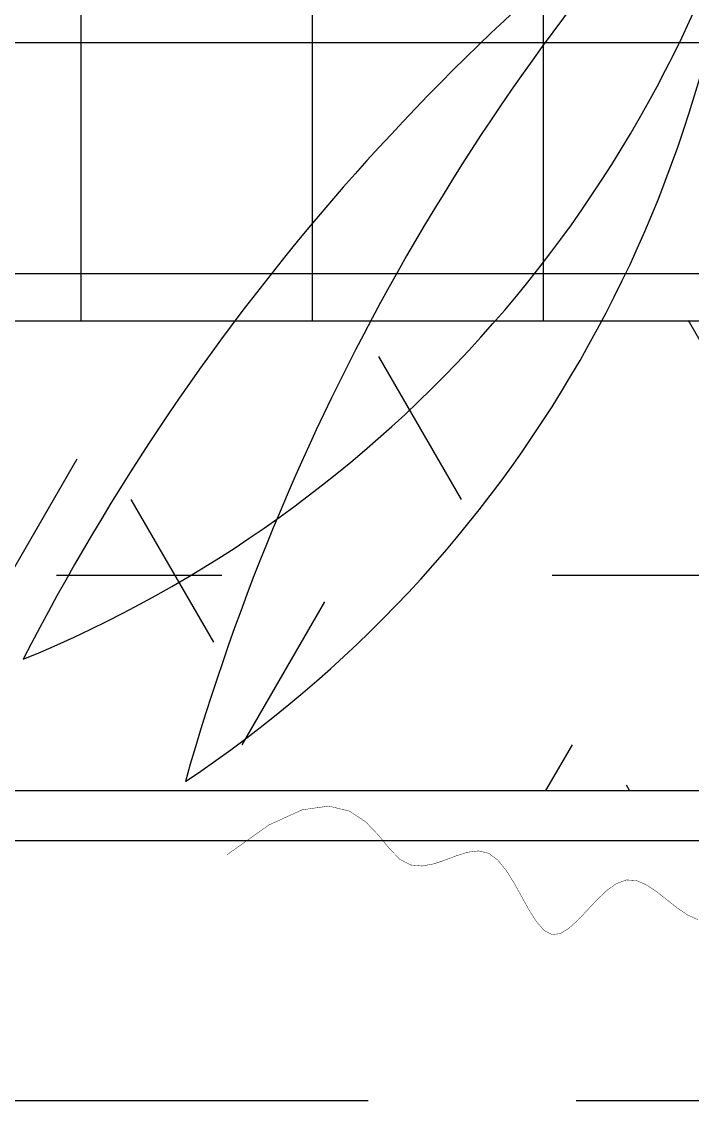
# Model space of a CAD drawing. Extents: x 941299 to 942979, y 2579300 to 2579597.
# Drawn here: x 942324.75 to 942327.98, y 2579400.63 to 2579405.82 of the extents above; entities that cross this region are included whole.
import ezdxf

# ---------------------------------------------------------------- set-up
doc = ezdxf.new("R2010")
doc.units = 0
doc.linetypes.add('HIDDEN', pattern=[0.375, 0.25, -0.125])
for name, color, linetype in [('fz', 7, 'CONTINUOUS'), ('尺寸标注', 2, 'CONTINUOUS'), ('绿化工程', 3, 'CONTINUOUS'), ('路缘石', 37, 'CONTINUOUS')]:
    doc.layers.add(name, color=color, linetype=linetype)

# ---------------------------------------------------------------- blocks, each defined once
blk = doc.blocks.new('xygr')
at = {"layer": '绿化工程', "color": 3, "const_width": 0.00216}
blk.add_lwpolyline([(-2.5737, -5.0688), (-2.3728, -4.9258), (-2.2119, -4.8523), (-2.0848, -4.8344), (-1.9854, -4.8582), (-1.9075, -4.9097), (-1.8451, -4.9749), (-1.7918, -5.0401), (-1.7417, -5.0912), (-1.6897, -5.1177), (-1.6355, -5.1226), (-1.5801, -5.1125), (-1.5243, -5.0937), (-1.4691, -5.0727), (-1.4154, -5.056), (-1.3641, -5.05), (-1.3161, -5.0612), (-1.272, -5.0939), (-1.2313, -5.1439), (-1.1932, -5.2049), (-1.1568, -5.2704), (-1.1214, -5.3343), (-1.086, -5.3902), (-1.05, -5.4316), (-1.0125, -5.4524), (-0.9729, -5.4482), (-0.9312, -5.4233), (-0.8877, -5.3838), (-0.8427, -5.3362), (-0.7965, -5.2867), (-0.7493, -5.2415), (-0.7014, -5.207), (-0.6531, -5.1894), (-0.6047, -5.193), (-0.556, -5.2141), (-0.5071, -5.2469), (-0.4581, -5.2857), (-0.4087, -5.3247), (-0.3592, -5.3583), (-0.3093, -5.3806)], dxfattribs=at)
at = {"layer": '绿化工程', "color": 3}
for centre, radius, start, end in [((8.0036, -7.7631), 11.1998, 136.08793, 164.21146), ((6.4184, -9.2286), 11.1998, 124.78545, 152.90898), ((-6.1387, 0.3388), 6.0722, 303.65329, 356.48943), ((-5.8617, 1.4879), 6.0722, 292.35081, 345.18695)]:
    blk.add_arc(centre, radius, start, end, dxfattribs=at)

msp = doc.modelspace()

# ---------------------------------------------------------------- hatches: boundary and pattern name
at = {"layer": '绿化工程'}
h = msp.add_hatch(dxfattribs=at)
h.set_pattern_fill('ANSI37', color=9, scale=0.35, angle=45, style=0)
h.set_pattern_definition([(90, (426.2033, 0), (-1.11125, 1e-16), []), (180, (426.2033, 0), (-1e-16, -1.11125), [])])
h.paths.add_polyline_path([(942272.9167, 2579409.38137), (942272.9167, 2579404.38137), (942335.4167, 2579404.38137), (942335.4167, 2579409.38137)])
h = msp.add_hatch(dxfattribs=at)
h.set_pattern_fill('HEX', color=9, scale=0.25, style=0)
h.set_pattern_definition([(0, (0, 0), (0, 1.374815), [0.79375, -1.5875]), (120, (0, 0), (-1.1906247155, -0.6874075), [0.79375, -1.5875]), (60, (0.7937, 0), (-1.1906247155, 0.6874075), [0.79375, -1.5875])])
h.paths.add_polyline_path([(942272.9167, 2579402.12137), (942272.9167, 2579404.38137), (942335.4167, 2579404.38137), (942335.4167, 2579402.12137)])

# ---------------------------------------------------------------- linework, layer by layer
at = {"layer": 'fz', "color": 8}
msp.add_line((942210.4167, 2579404.38137), (942510.4167, 2579404.38137), dxfattribs=at)
at = {"layer": 'fz'}
msp.add_line((942210.4167, 2579401.88137), (942510.4167, 2579401.88137), dxfattribs=at)
at = {"layer": 'fz', "color": 2}
msp.add_line((942210.4167, 2579401.88137), (942510.4167, 2579401.88137), dxfattribs=at)
at = {"layer": '尺寸标注', "color": 253, "linetype": 'HIDDEN', "ltscale": 8}
msp.add_line((942210.4167, 2579400.63137), (942510.4167, 2579400.63137), dxfattribs=at)
at = {"layer": '路缘石'}
msp.add_line((942210.4167, 2579402.12137), (942510.4167, 2579402.12137), dxfattribs=at)

# ---------------------------------------------------------------- block references
at = {"layer": 'fz'}
msp.add_blockref('xygr', (942328.31204, 2579406.88137), dxfattribs=at)

doc.saveas('drawing.dxf')
